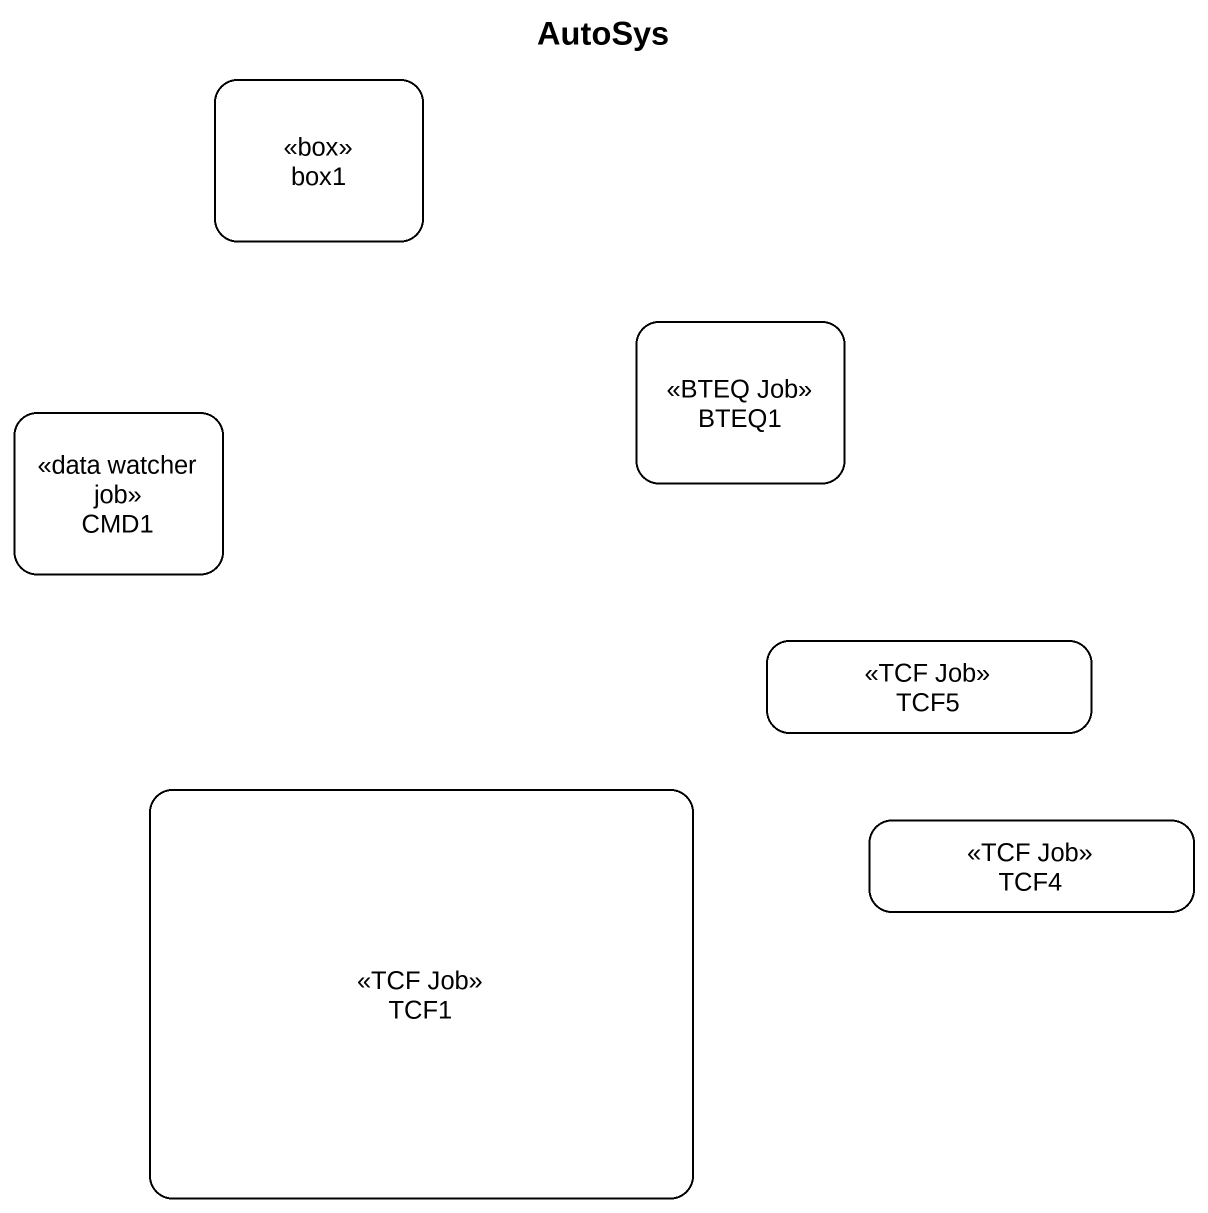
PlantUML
@startuml
title AutoSys
hide empty description
state box1 <<box>>
state BTEQ1 <<BTEQ Job>>
state CMD1 <<data watcher job>>
state TCF5 <<TCF Job>>
state TCF1 <<TCF Job>>
state TCF4 <<TCF Job>>
@enduml
